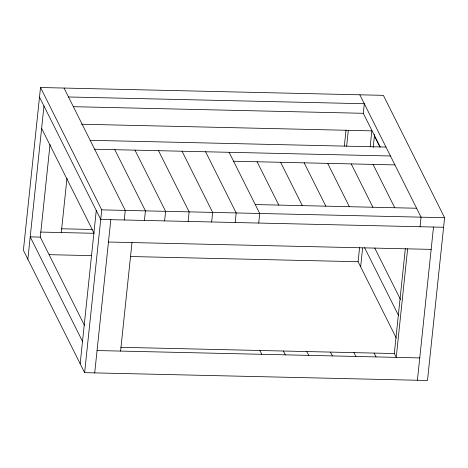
<?xml version="1.0" encoding="UTF-8"?>
<svg xmlns="http://www.w3.org/2000/svg" width="468" height="468" viewBox="0 0 468 468"><rect width="100%" height="100%" fill="white"/><g stroke="black" fill="none" stroke-linecap="round" stroke-linejoin="round"><path stroke-width="0.7" d="M40.511 87.516L23.4 250.298L84.626 372.657L427.489 380.484L444.6 217.702L383.374 95.343L40.511 87.516L101.731 209.869L84.626 372.657M27.864 259.225L43.969 106.014M84.421 325.295L40.295 237.112L50.029 144.501M61.279 232.549L66.977 178.285M80.163 363.735L96.262 210.524M94.712 372.891L110.811 219.679M124.26 219.983L125.266 210.407L64.04 88.054M120.586 351.082L131.994 242.559M144.425 220.446L145.431 210.869L114.818 149.69M164.596 220.908L165.602 211.331L134.989 150.152M188.124 221.44L189.13 211.869L158.517 150.69M211.653 221.978L212.659 212.402L182.046 151.228M235.188 222.516L236.194 212.94L205.581 151.761M258.716 223.055L259.722 213.478L229.109 152.299M344.354 146.028L346.027 130.11M346.648 146.232L348.321 130.315M380.133 146.934L363.303 113.303L364.309 103.726L68.503 96.975M396.273 338.019L358.096 261.723L359.611 247.309M370.176 146.771L371.849 130.853L81.432 124.225M360.647 266.818L362.618 248.081M373.183 147.531L374.552 134.509M407.628 248.853L396.226 357.376L394.313 353.551L405.335 248.643M420.065 226.74L421.071 217.164L359.845 94.805M417.403 380.256L433.508 227.044M73.341 106.681L363.303 113.303M90.189 140.306L385.995 147.063M94.653 149.228L390.458 155.984M233.573 161.22L394.922 164.906M255.259 204.557L416.608 208.242M101.731 209.869L444.6 217.702M443.594 227.272L100.725 219.445L39.505 97.092M61.548 228.776L92.178 229.472M40.599 232.075L94.091 233.298M40.295 237.112L30.215 236.878L82.508 341.394M108.465 242.02L431.163 249.385M49.269 254.674L91.617 255.639M130.309 256.522L358.096 261.723M120.855 347.309L394.313 353.551M97.057 350.544L419.755 357.915M306.692 351.55L308.827 355.382M374.4 135.954L379.957 147.057M373.072 164.408L394.758 207.739M351.222 163.905L372.908 207.242M374.71 247.976L400.532 299.579M327.694 163.373L349.38 206.704M364.63 247.742L398.619 315.678M304.165 162.835L325.845 206.166M280.636 162.297L302.316 205.633M374.143 353.088L376.056 356.914M353.972 352.632L355.885 356.452M257.102 161.758L278.788 205.095M330.443 352.094L332.356 355.914M283.386 351.018L285.299 354.843M259.857 350.479L261.77 354.305M41.617 128.355L93.916 232.871"/></g></svg>
